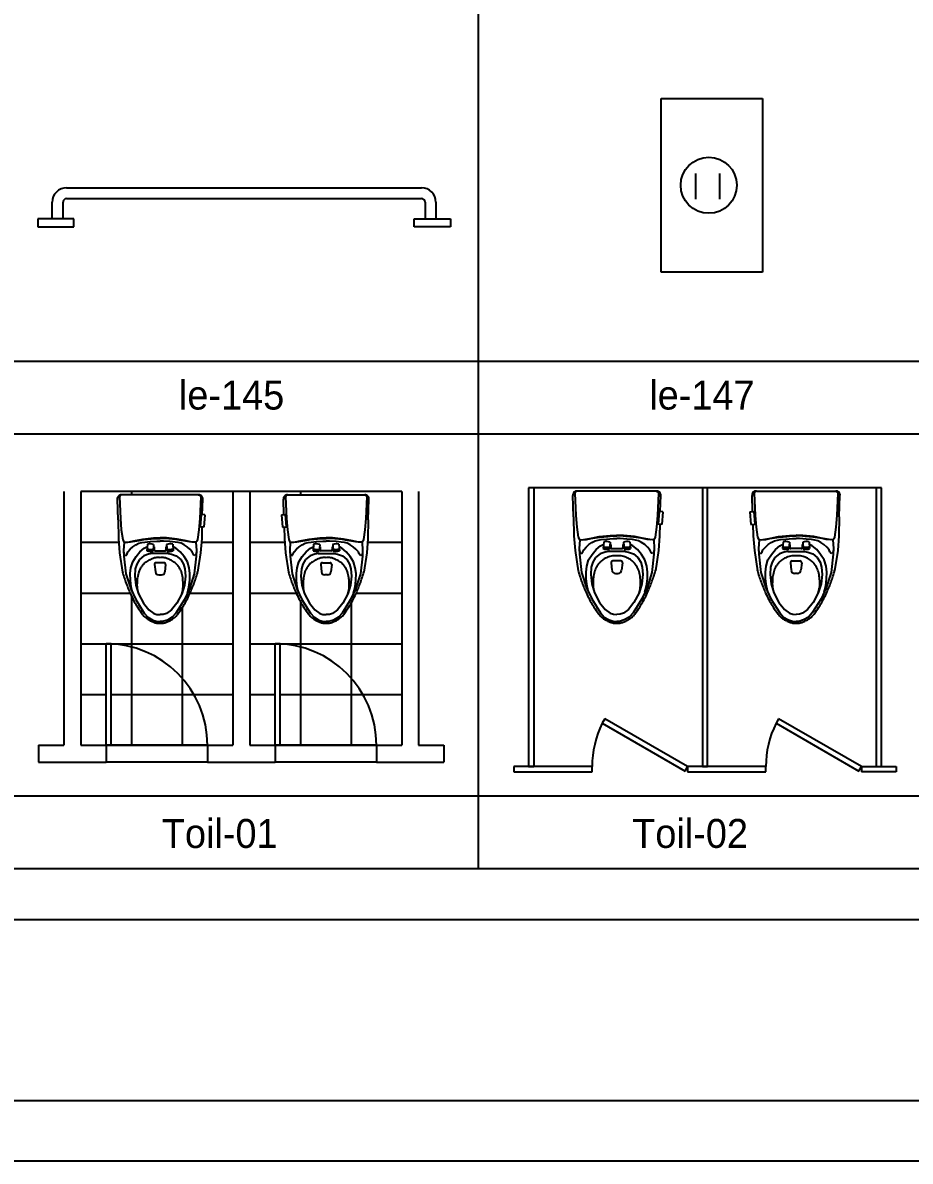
# Model space of a CAD drawing. Header units: inches. Extents: x -1249499 to 290957, y -589671 to 1013543.
# Drawn here: x -979522 to -975845, y 242258 to 246974 of the extents above; entities that cross this region are included whole.
import ezdxf

# ---------------------------------------------------------------- set-up
doc = ezdxf.new("R2010")
doc.units = ezdxf.units.IN
doc.header["$MEASUREMENT"] = 0
doc.layers.add('TOIL', color=9, linetype='Continuous')
doc.styles.add('STYLE2', font='Dotum.ttf')

msp = doc.modelspace()

# ---------------------------------------------------------------- linework, layer by layer
at = {"color": 251}
for p, q in [((-963793.2, 243258), (-983681, 243258)), ((-963793.2, 242508), (-983681, 242508))]:
    msp.add_line(p, q, dxfattribs=at)
msp.add_line((-963543.2, 242258), (-983931, 242258))
msp.add_line((-963543.2, 242258), (-983931, 242258))
at = {"layer": 'TOIL', "color": 4}
for p, q in [((-977634.6, 255972.2), (-977634.6, 243471.1)), ((-983481, 245271.5), (-963993.2, 245271.5)), ((-983481, 243471.1), (-963993.2, 243471.1))]:
    msp.add_line(p, q, dxfattribs=at)
at = {"layer": 'TOIL', "color": 6}
for p, q in [((-976876.6, 246660.4), (-976456.6, 246660.4)), ((-976876.6, 245940.4), (-976876.6, 246660.4)), ((-976456.6, 246660.4), (-976456.6, 245940.4)), ((-976734.6, 246348.5), (-976734.6, 246243.5)), ((-976634.4, 246348.5), (-976634.4, 246243.5)), ((-979339.7, 246290), (-977869.7, 246290)), ((-979339.7, 246245), (-977869.7, 246245)), ((-979399.7, 246160.8), (-979399.7, 246230)), ((-979354.7, 246160.8), (-979354.7, 246230)), ((-977854.7, 246230), (-977854.7, 246160.8)), ((-977809.7, 246230), (-977809.7, 246160.8)), ((-979459.7, 246160.8), (-979459.7, 246127.8)), ((-979309.7, 246160.8), (-979459.7, 246160.8)), ((-979309.7, 246127.8), (-979309.7, 246160.8)), ((-977899.7, 246160.8), (-977749.7, 246160.8)), ((-977899.7, 246127.8), (-977899.7, 246160.8)), ((-977749.7, 246160.8), (-977749.7, 246127.8)), ((-979459.7, 246127.8), (-979309.7, 246127.8)), ((-977749.7, 246127.8), (-977899.7, 246127.8)), ((-976456.6, 245940.4), (-976876.6, 245940.4)), ((-979351.4, 245031.5), (-979351.4, 243981.5)), ((-977951.4, 245031.5), (-979281.4, 245031.5)), ((-979281.4, 245031.5), (-979281.4, 243981.5)), ((-979112.4, 245018.2), (-979118.5, 245015.3)), ((-978793, 245018.2), (-979112.4, 245018.2)), ((-979071.4, 245031.5), (-979071.4, 245018.2)), ((-978793, 245018.2), (-978786.8, 245015.3)), ((-978651.4, 245031.5), (-978651.4, 243981.5)), ((-978581.4, 245031.5), (-978581.4, 243981.5)), ((-978424.1, 245018.2), (-978430.3, 245015.3)), ((-978424.1, 245018.2), (-978104.7, 245018.2)), ((-978371.4, 245031.5), (-978371.4, 245018.2)), ((-978104.7, 245018.2), (-978098.6, 245015.3)), ((-977951.4, 245031.5), (-977951.4, 243981.5)), ((-977881.4, 245031.5), (-977881.4, 243981.5)), ((-975964.2, 245047.4), (-977425.8, 245047.4)), ((-977425.8, 245047.4), (-977425.8, 243892.7)), ((-977404.2, 245047.4), (-977404.2, 243892.7)), ((-977231, 245030.7), (-977233.9, 245025.8)), ((-977233.9, 245025.8), (-977229.6, 244933.2)), ((-977224.7, 245033.7), (-977231, 245030.7)), ((-976896.2, 245033.7), (-977224.7, 245033.7)), ((-976896.2, 245033.7), (-976889.9, 245030.7)), ((-976887, 245025.8), (-976891.2, 244933.2)), ((-976889.9, 245030.7), (-976887, 245025.8)), ((-976705.8, 245047.4), (-976705.8, 243892.7)), ((-976684.2, 243892.7), (-976684.2, 245047.4)), ((-976488.4, 245030.7), (-976491.2, 245025.8)), ((-976491.2, 245025.8), (-976487, 244933.2)), ((-976482, 245033.7), (-976488.4, 245030.7)), ((-976482, 245033.7), (-976153.5, 245033.7)), ((-976153.5, 245033.7), (-976147.2, 245030.7)), ((-976144.3, 245025.8), (-976148.6, 244933.2)), ((-976147.2, 245030.7), (-976144.3, 245025.8)), ((-975985.8, 245047.4), (-975985.8, 243892.7)), ((-975964.2, 243892.7), (-975964.2, 245047.4)), ((-979126.9, 244914.8), (-979129.7, 245000.1)), ((-979118.5, 245015.3), (-979121.3, 245010.5)), ((-979121.3, 245010.5), (-979117.2, 244920.5)), ((-978784, 245010.5), (-978788.2, 244920.5)), ((-978786.8, 245015.3), (-978784, 245010.5)), ((-978777.8, 244936), (-978775.7, 245000.1)), ((-978439.3, 244936), (-978441.4, 245000.1)), ((-978430.3, 245015.3), (-978433.1, 245010.5)), ((-978433.1, 245010.5), (-978428.9, 244920.5)), ((-978095.7, 245010.5), (-978099.9, 244920.5)), ((-978098.6, 245015.3), (-978095.7, 245010.5)), ((-978090.2, 244914.8), (-978087.4, 245000.1)), ((-977239.6, 244927.4), (-977242.5, 245015.1)), ((-976880.6, 244949.1), (-976878.4, 245015.1)), ((-976497.7, 244949.1), (-976499.8, 245015.1)), ((-976138.6, 244927.4), (-976135.7, 245015.1)), ((-978782.3, 244936.2), (-978786.4, 244885)), ((-978766.9, 244935.2), (-978782.3, 244936.2)), ((-978766.9, 244935.2), (-978771.2, 244884)), ((-978450.2, 244935.2), (-978434.8, 244936.2)), ((-978450.2, 244935.2), (-978445.9, 244884)), ((-978434.8, 244936.2), (-978430.7, 244885)), ((-977239.6, 244927.4), (-977237.9, 244848.1)), ((-977229.6, 244933.2), (-977225.6, 244884.6)), ((-976891.2, 244933.2), (-976895.3, 244884.6)), ((-976885.2, 244949.3), (-976889.4, 244896.6)), ((-976869.3, 244948.3), (-976885.2, 244949.3)), ((-976869.3, 244948.3), (-976873.7, 244895.6)), ((-976508.9, 244948.3), (-976493, 244949.3)), ((-976508.9, 244948.3), (-976504.5, 244895.6)), ((-976493, 244949.3), (-976488.8, 244896.6)), ((-976487, 244933.2), (-976482.9, 244884.6)), ((-976148.6, 244933.2), (-976152.6, 244884.6)), ((-976138.6, 244927.4), (-976140.3, 244848.1)), ((-979126.9, 244914.8), (-979125.2, 244837.8)), ((-979117.2, 244920.5), (-979113.3, 244873.3)), ((-978788.2, 244920.5), (-978792.1, 244873.3)), ((-978771.2, 244884), (-978786.4, 244885)), ((-978779.2, 244884.6), (-978780.2, 244837.8)), ((-978445.9, 244884), (-978430.7, 244885)), ((-978437.9, 244884.6), (-978436.9, 244837.8)), ((-978428.9, 244920.5), (-978425, 244873.3)), ((-978099.9, 244920.5), (-978103.8, 244873.3)), ((-978090.2, 244914.8), (-978091.9, 244837.8)), ((-977225.6, 244884.6), (-977219.8, 244842.9)), ((-976895.3, 244884.6), (-976901.1, 244842.9)), ((-976873.7, 244895.6), (-976889.4, 244896.6)), ((-976882, 244896.3), (-976883, 244848.1)), ((-976504.5, 244895.6), (-976488.8, 244896.6)), ((-976496.3, 244896.3), (-976495.2, 244848.1)), ((-976482.9, 244884.6), (-976477.1, 244842.9)), ((-976152.6, 244884.6), (-976158.4, 244842.9)), ((-979125.2, 244837.8), (-979120.7, 244778.4)), ((-979113.3, 244873.3), (-979107.6, 244832.7)), ((-979107.6, 244832.7), (-979104.6, 244826.1)), ((-979057.7, 244826.7), (-979039.7, 244829.6)), ((-979054.2, 244829), (-979023.7, 244834.9)), ((-979039.7, 244829.6), (-979019.8, 244833.1)), ((-979023.7, 244834.9), (-978979.4, 244839.8)), ((-979019.8, 244833.1), (-978989.1, 244835.9)), ((-978989.1, 244835.9), (-978968.2, 244837.4)), ((-978979.4, 244839.8), (-978952.7, 244840.4)), ((-978968.2, 244837.4), (-978952.7, 244837.9)), ((-978926, 244839.8), (-978952.7, 244840.4)), ((-978937.2, 244837.4), (-978952.7, 244837.9)), ((-978916.2, 244835.9), (-978937.2, 244837.4)), ((-978881.7, 244834.9), (-978926, 244839.8)), ((-978885.6, 244833.1), (-978916.2, 244835.9)), ((-978865.7, 244829.6), (-978885.6, 244833.1)), ((-978851.2, 244829), (-978881.7, 244834.9)), ((-978847.7, 244826.7), (-978865.7, 244829.6)), ((-978797.8, 244832.7), (-978800.8, 244826.1)), ((-978792.1, 244873.3), (-978797.8, 244832.7)), ((-978780.2, 244837.8), (-978784.7, 244778.4)), ((-978436.9, 244837.8), (-978432.4, 244778.4)), ((-978425, 244873.3), (-978419.3, 244832.7)), ((-978419.3, 244832.7), (-978416.3, 244826.1)), ((-978369.4, 244826.7), (-978351.4, 244829.6)), ((-978365.9, 244829), (-978335.4, 244834.9)), ((-978351.4, 244829.6), (-978331.5, 244833.1)), ((-978335.4, 244834.9), (-978291.1, 244839.8)), ((-978331.5, 244833.1), (-978300.8, 244835.9)), ((-978300.8, 244835.9), (-978279.9, 244837.4)), ((-978291.1, 244839.8), (-978264.4, 244840.4)), ((-978279.9, 244837.4), (-978264.4, 244837.9)), ((-978237.7, 244839.8), (-978264.4, 244840.4)), ((-978248.9, 244837.4), (-978264.4, 244837.9)), ((-978228, 244835.9), (-978248.9, 244837.4)), ((-978193.4, 244834.9), (-978237.7, 244839.8)), ((-978197.3, 244833.1), (-978228, 244835.9)), ((-978177.4, 244829.6), (-978197.3, 244833.1)), ((-978162.9, 244829), (-978193.4, 244834.9)), ((-978159.4, 244826.7), (-978177.4, 244829.6)), ((-978109.5, 244832.7), (-978112.5, 244826.1)), ((-978103.8, 244873.3), (-978109.5, 244832.7)), ((-978091.9, 244837.8), (-978096.4, 244778.4)), ((-977237.9, 244848.1), (-977233.3, 244787)), ((-977219.8, 244842.9), (-977216.7, 244836.1)), ((-977216.7, 244836.1), (-977213.3, 244831.4)), ((-977213.3, 244831.4), (-977215.7, 244796.5)), ((-977213.3, 244831.4), (-977208.5, 244831.4)), ((-977208.5, 244831.4), (-977197.7, 244832.8)), ((-977201.6, 244832.3), (-977185.8, 244833.8)), ((-977197.7, 244832.8), (-977164.9, 244839.1)), ((-977185.8, 244833.8), (-977168.4, 244836.8)), ((-977168.4, 244836.8), (-977149.9, 244839.7)), ((-977164.9, 244839.1), (-977133.5, 244845.2)), ((-977150.3, 244827.2), (-977137.8, 244830.3)), ((-977149.9, 244839.7), (-977129.5, 244843.3)), ((-977137.8, 244830.3), (-977124.9, 244832.6)), ((-977133.5, 244845.2), (-977087.9, 244850.2)), ((-977129.5, 244843.3), (-977097.9, 244846.2)), ((-977124.9, 244832.6), (-977102.6, 244835)), ((-977102.6, 244835), (-977074.8, 244836.7)), ((-977097.9, 244846.2), (-977076.4, 244847.8)), ((-977087.9, 244850.2), (-977060.4, 244850.8)), ((-977076.4, 244847.8), (-977060.4, 244848.2)), ((-977074.8, 244836.7), (-977060.4, 244836.9)), ((-977033, 244850.2), (-977060.4, 244850.8)), ((-977044.5, 244847.8), (-977060.4, 244848.2)), ((-977046.1, 244836.7), (-977060.4, 244836.9)), ((-977018.3, 244835), (-977046.1, 244836.7)), ((-977023, 244846.2), (-977044.5, 244847.8)), ((-976987.4, 244845.2), (-977033, 244850.2)), ((-976991.4, 244843.3), (-977023, 244846.2)), ((-976996, 244832.6), (-977018.3, 244835)), ((-976983.1, 244830.3), (-976996, 244832.6)), ((-976971, 244839.7), (-976991.4, 244843.3)), ((-976956, 244839.1), (-976987.4, 244845.2)), ((-976970.6, 244827.2), (-976983.1, 244830.3)), ((-976952.5, 244836.8), (-976971, 244839.7)), ((-976923.2, 244832.8), (-976956, 244839.1)), ((-976935.1, 244833.8), (-976952.5, 244836.8)), ((-976919.3, 244832.3), (-976935.1, 244833.8)), ((-976912.3, 244831.4), (-976923.2, 244832.8)), ((-976907.6, 244831.4), (-976912.3, 244831.4)), ((-976904.2, 244836.1), (-976907.6, 244831.4)), ((-976907.6, 244831.4), (-976905.2, 244796.5)), ((-976901.1, 244842.9), (-976904.2, 244836.1)), ((-976883, 244848.1), (-976887.6, 244787)), ((-976495.2, 244848.1), (-976490.6, 244787)), ((-976477.1, 244842.9), (-976474, 244836.1)), ((-976474, 244836.1), (-976470.6, 244831.4)), ((-976470.6, 244831.4), (-976473, 244796.5)), ((-976470.6, 244831.4), (-976465.9, 244831.4)), ((-976465.9, 244831.4), (-976455, 244832.8)), ((-976458.9, 244832.3), (-976443.1, 244833.8)), ((-976455, 244832.8), (-976422.2, 244839.1)), ((-976443.1, 244833.8), (-976425.8, 244836.8)), ((-976425.8, 244836.8), (-976407.2, 244839.7)), ((-976422.2, 244839.1), (-976390.8, 244845.2)), ((-976407.6, 244827.2), (-976395.1, 244830.3)), ((-976407.2, 244839.7), (-976386.8, 244843.3)), ((-976395.1, 244830.3), (-976382.2, 244832.6)), ((-976390.8, 244845.2), (-976345.2, 244850.2)), ((-976386.8, 244843.3), (-976355.3, 244846.2)), ((-976382.2, 244832.6), (-976359.9, 244835)), ((-976359.9, 244835), (-976332.1, 244836.7)), ((-976355.3, 244846.2), (-976333.7, 244847.8)), ((-976345.2, 244850.2), (-976317.8, 244850.8)), ((-976333.7, 244847.8), (-976317.8, 244848.2)), ((-976332.1, 244836.7), (-976317.8, 244836.9)), ((-976290.3, 244850.2), (-976317.8, 244850.8)), ((-976301.8, 244847.8), (-976317.8, 244848.2)), ((-976303.4, 244836.7), (-976317.8, 244836.9)), ((-976275.7, 244835), (-976303.4, 244836.7)), ((-976280.3, 244846.2), (-976301.8, 244847.8)), ((-976244.7, 244845.2), (-976290.3, 244850.2)), ((-976248.7, 244843.3), (-976280.3, 244846.2)), ((-976253.4, 244832.6), (-976275.7, 244835)), ((-976240.4, 244830.3), (-976253.4, 244832.6)), ((-976228.3, 244839.7), (-976248.7, 244843.3)), ((-976213.4, 244839.1), (-976244.7, 244845.2)), ((-976227.9, 244827.2), (-976240.4, 244830.3)), ((-976209.8, 244836.8), (-976228.3, 244839.7)), ((-976180.5, 244832.8), (-976213.4, 244839.1)), ((-976192.4, 244833.8), (-976209.8, 244836.8)), ((-976176.7, 244832.3), (-976192.4, 244833.8)), ((-976169.7, 244831.4), (-976180.5, 244832.8)), ((-976164.9, 244831.4), (-976169.7, 244831.4)), ((-976161.6, 244836.1), (-976164.9, 244831.4)), ((-976164.9, 244831.4), (-976162.6, 244796.5)), ((-976158.4, 244842.9), (-976161.6, 244836.1)), ((-976140.3, 244848.1), (-976145, 244787)), ((-979281.4, 244821.5), (-979124, 244821.5)), ((-979104.6, 244826.1), (-979101.3, 244821.5)), ((-979101.3, 244821.5), (-979103.6, 244787.5)), ((-979103.6, 244787.5), (-979102.6, 244763.6)), ((-979101.3, 244821.5), (-979096.7, 244821.5)), ((-979096.7, 244821.5), (-979086.2, 244822.8)), ((-979089.9, 244822.4), (-979074.5, 244823.8)), ((-979086.2, 244822.8), (-979054.2, 244829)), ((-979086, 244781.7), (-979076.1, 244793)), ((-979076.1, 244793), (-979065.1, 244803.2)), ((-979074.5, 244823.8), (-979057.7, 244826.7)), ((-979065.1, 244803.2), (-979052.6, 244811.5)), ((-979052.6, 244811.5), (-979040, 244817.4)), ((-979051.9, 244762.8), (-979036, 244782.6)), ((-979040, 244817.4), (-979027.9, 244820.4)), ((-979036, 244782.6), (-979017.9, 244797.9)), ((-979027.9, 244820.4), (-979015.3, 244822.6)), ((-979017.9, 244797.9), (-979007.3, 244802.8)), ((-979015.3, 244822.6), (-978993.6, 244825.1)), ((-979005, 244814.2), (-979007.3, 244786.4)), ((-979005.9, 244802.8), (-979007.3, 244802.8)), ((-978993.6, 244825.1), (-978966.7, 244826.6)), ((-978979.5, 244812.1), (-978981.8, 244784.3)), ((-978977.2, 244802.8), (-978980.3, 244802.8)), ((-978977.2, 244802.8), (-978977.2, 244790)), ((-978973.7, 244786.5), (-978931.7, 244786.5)), ((-978966.7, 244826.6), (-978952.7, 244826.9)), ((-978938.7, 244826.6), (-978952.7, 244826.9)), ((-978911.8, 244825.1), (-978938.7, 244826.6)), ((-978928.2, 244802.8), (-978928.2, 244790)), ((-978925.1, 244802.8), (-978928.2, 244802.8)), ((-978925.9, 244812.1), (-978923.6, 244784.3)), ((-978890.1, 244822.6), (-978911.8, 244825.1)), ((-978900.4, 244814.2), (-978898.1, 244786.4)), ((-978898, 244802.8), (-978899.5, 244802.8)), ((-978887.5, 244797.9), (-978898, 244802.8)), ((-978877.5, 244820.4), (-978890.1, 244822.6)), ((-978869.4, 244782.6), (-978887.5, 244797.9)), ((-978865.3, 244817.4), (-978877.5, 244820.4)), ((-978853.5, 244762.8), (-978869.4, 244782.6)), ((-978852.8, 244811.5), (-978865.3, 244817.4)), ((-978840.3, 244803.2), (-978852.8, 244811.5)), ((-978819.2, 244822.8), (-978851.2, 244829)), ((-978830.8, 244823.8), (-978847.7, 244826.7)), ((-978829.3, 244793), (-978840.3, 244803.2)), ((-978815.5, 244822.4), (-978830.8, 244823.8)), ((-978819.4, 244781.7), (-978829.3, 244793)), ((-978808.7, 244821.5), (-978819.2, 244822.8)), ((-978804.1, 244821.5), (-978808.7, 244821.5)), ((-978800.8, 244826.1), (-978804.1, 244821.5)), ((-978804.1, 244821.5), (-978801.8, 244787.5)), ((-978801.8, 244787.5), (-978802.8, 244763.6)), ((-978781.4, 244821.5), (-978651.4, 244821.5)), ((-978581.4, 244821.5), (-978435.7, 244821.5)), ((-978416.3, 244826.1), (-978413, 244821.5)), ((-978413, 244821.5), (-978415.3, 244787.5)), ((-978415.3, 244787.5), (-978414.3, 244763.6)), ((-978413, 244821.5), (-978408.4, 244821.5)), ((-978408.4, 244821.5), (-978397.9, 244822.8)), ((-978401.6, 244822.4), (-978386.3, 244823.8)), ((-978397.9, 244822.8), (-978365.9, 244829)), ((-978397.7, 244781.7), (-978387.8, 244793)), ((-978387.8, 244793), (-978376.8, 244803.2)), ((-978386.3, 244823.8), (-978369.4, 244826.7)), ((-978376.8, 244803.2), (-978364.3, 244811.5)), ((-978364.3, 244811.5), (-978351.7, 244817.4)), ((-978363.6, 244762.8), (-978347.7, 244782.6)), ((-978351.7, 244817.4), (-978339.6, 244820.4)), ((-978347.7, 244782.6), (-978329.6, 244797.9)), ((-978339.6, 244820.4), (-978327, 244822.6)), ((-978329.6, 244797.9), (-978319, 244802.8)), ((-978327, 244822.6), (-978305.3, 244825.1)), ((-978316.7, 244814.2), (-978319, 244786.4)), ((-978319, 244802.8), (-978317.6, 244802.8)), ((-978305.3, 244825.1), (-978278.4, 244826.6)), ((-978291.2, 244812.1), (-978293.5, 244784.3)), ((-978292, 244802.8), (-978288.9, 244802.8)), ((-978288.9, 244802.8), (-978288.9, 244790)), ((-978243.4, 244786.5), (-978285.4, 244786.5)), ((-978278.4, 244826.6), (-978264.4, 244826.9)), ((-978250.4, 244826.6), (-978264.4, 244826.9)), ((-978223.5, 244825.1), (-978250.4, 244826.6)), ((-978239.9, 244802.8), (-978239.9, 244790)), ((-978239.9, 244802.8), (-978236.8, 244802.8)), ((-978237.6, 244812.1), (-978235.3, 244784.3)), ((-978201.8, 244822.6), (-978223.5, 244825.1)), ((-978212.1, 244814.2), (-978209.8, 244786.4)), ((-978211.2, 244802.8), (-978209.8, 244802.8)), ((-978199.2, 244797.9), (-978209.8, 244802.8)), ((-978189.2, 244820.4), (-978201.8, 244822.6)), ((-978181.1, 244782.6), (-978199.2, 244797.9)), ((-978177.1, 244817.4), (-978189.2, 244820.4)), ((-978165.2, 244762.8), (-978181.1, 244782.6)), ((-978164.5, 244811.5), (-978177.1, 244817.4)), ((-978152, 244803.2), (-978164.5, 244811.5)), ((-978130.9, 244822.8), (-978162.9, 244829)), ((-978142.6, 244823.8), (-978159.4, 244826.7)), ((-978141, 244793), (-978152, 244803.2)), ((-978127.2, 244822.4), (-978142.6, 244823.8)), ((-978131.1, 244781.7), (-978141, 244793)), ((-978120.4, 244821.5), (-978130.9, 244822.8)), ((-978115.8, 244821.5), (-978120.4, 244821.5)), ((-978112.5, 244826.1), (-978115.8, 244821.5)), ((-978115.8, 244821.5), (-978113.5, 244787.5)), ((-978113.5, 244787.5), (-978114.5, 244763.6)), ((-978093.1, 244821.5), (-977951.4, 244821.5)), ((-977233.3, 244787), (-977220.4, 244703.9)), ((-977215.7, 244796.5), (-977214.6, 244771.8)), ((-977215.4, 244790), (-977213.1, 244780)), ((-977204.6, 244776.3), (-977201, 244782)), ((-977201, 244782), (-977197.6, 244790.5)), ((-977197.6, 244790.5), (-977187.4, 244802.1)), ((-977187.4, 244802.1), (-977176, 244812.5)), ((-977176, 244812.5), (-977163.2, 244821.1)), ((-977163.2, 244821.1), (-977150.3, 244827.2)), ((-977162.5, 244771), (-977146.1, 244791.4)), ((-977146.1, 244791.4), (-977127.5, 244807.1)), ((-977127.5, 244807.1), (-977116.6, 244812.1)), ((-977114.2, 244823.9), (-977116.6, 244795.3)), ((-977115.2, 244812.1), (-977116.6, 244812.1)), ((-977094.9, 244783.9), (-977109.1, 244781)), ((-977026, 244783.9), (-977094.9, 244783.9)), ((-977088, 244821.7), (-977090.4, 244793.1)), ((-977085.6, 244812.1), (-977088.8, 244812.1)), ((-977085.6, 244812.1), (-977085.6, 244799)), ((-977082, 244795.4), (-977038.9, 244795.4)), ((-977032.1, 244812.1), (-977035.3, 244812.1)), ((-977035.3, 244812.1), (-977035.3, 244799)), ((-977032.9, 244821.7), (-977030.5, 244793.1)), ((-977026, 244783.9), (-977011.8, 244781)), ((-977006.7, 244823.9), (-977004.3, 244795.3)), ((-977004.2, 244812.1), (-977005.7, 244812.1)), ((-976993.4, 244807.1), (-977004.2, 244812.1)), ((-976974.8, 244791.4), (-976993.4, 244807.1)), ((-976958.4, 244771), (-976974.8, 244791.4)), ((-976957.7, 244821.1), (-976970.6, 244827.2)), ((-976944.9, 244812.5), (-976957.7, 244821.1)), ((-976933.5, 244802.1), (-976944.9, 244812.5)), ((-976923.3, 244790.5), (-976933.5, 244802.1)), ((-976919.9, 244782), (-976923.3, 244790.5)), ((-976916.2, 244776.3), (-976919.9, 244782)), ((-976905.5, 244790), (-976907.7, 244780)), ((-976905.2, 244796.5), (-976906.3, 244771.8)), ((-976887.6, 244787), (-976900.5, 244703.9)), ((-976490.6, 244787), (-976477.7, 244703.9)), ((-976473, 244796.5), (-976471.9, 244771.8)), ((-976472.7, 244790), (-976470.5, 244780)), ((-976462, 244776.3), (-976458.3, 244782)), ((-976458.3, 244782), (-976454.9, 244790.5)), ((-976454.9, 244790.5), (-976444.7, 244802.1)), ((-976444.7, 244802.1), (-976433.4, 244812.5)), ((-976433.4, 244812.5), (-976420.5, 244821.1)), ((-976420.5, 244821.1), (-976407.6, 244827.2)), ((-976419.8, 244771), (-976403.5, 244791.4)), ((-976403.5, 244791.4), (-976384.8, 244807.1)), ((-976384.8, 244807.1), (-976374, 244812.1)), ((-976374, 244812.1), (-976372.5, 244812.1)), ((-976371.5, 244823.9), (-976373.9, 244795.3)), ((-976352.3, 244783.9), (-976366.4, 244781)), ((-976352.3, 244783.9), (-976283.3, 244783.9)), ((-976345.4, 244821.7), (-976347.7, 244793.1)), ((-976346.2, 244812.1), (-976342.9, 244812.1)), ((-976342.9, 244812.1), (-976342.9, 244799)), ((-976296.2, 244795.4), (-976339.3, 244795.4)), ((-976292.6, 244812.1), (-976289.4, 244812.1)), ((-976292.6, 244812.1), (-976292.6, 244799)), ((-976290.2, 244821.7), (-976287.8, 244793.1)), ((-976283.3, 244783.9), (-976269.1, 244781)), ((-976264, 244823.9), (-976261.6, 244795.3)), ((-976263, 244812.1), (-976261.6, 244812.1)), ((-976250.7, 244807.1), (-976261.6, 244812.1)), ((-976232.1, 244791.4), (-976250.7, 244807.1)), ((-976215.8, 244771), (-976232.1, 244791.4)), ((-976215, 244821.1), (-976227.9, 244827.2)), ((-976202.2, 244812.5), (-976215, 244821.1)), ((-976190.8, 244802.1), (-976202.2, 244812.5)), ((-976180.6, 244790.5), (-976190.8, 244802.1)), ((-976177.2, 244782), (-976180.6, 244790.5)), ((-976173.6, 244776.3), (-976177.2, 244782)), ((-976162.8, 244790), (-976165.1, 244780)), ((-976162.6, 244796.5), (-976163.6, 244771.8)), ((-976145, 244787), (-976157.8, 244703.9)), ((-979120.7, 244778.4), (-979108.2, 244697.6)), ((-979103.3, 244781.3), (-979101.1, 244771.5)), ((-979102.6, 244763.6), (-979094.2, 244690.8)), ((-979101.1, 244771.5), (-979096.7, 244767.4)), ((-979096.7, 244767.4), (-979092.9, 244768)), ((-979092.9, 244768), (-979089.3, 244773.5)), ((-979089.3, 244773.5), (-979086, 244781.7)), ((-979073.4, 244715.7), (-979066.1, 244740.7)), ((-979066.1, 244740.7), (-979051.9, 244762.8)), ((-979038.1, 244750.9), (-979049.3, 244731.6)), ((-979019.8, 244766.2), (-979038.1, 244750.9)), ((-979000, 244772.6), (-979019.8, 244766.2)), ((-978986.2, 244775.3), (-979000, 244772.6)), ((-978919.2, 244775.3), (-978986.2, 244775.3)), ((-978936.9, 244737), (-978968.5, 244737)), ((-978919.2, 244775.3), (-978905.4, 244772.6)), ((-978905.4, 244772.6), (-978885.6, 244766.2)), ((-978885.6, 244766.2), (-978867.3, 244750.9)), ((-978867.3, 244750.9), (-978856.1, 244731.6)), ((-978839.3, 244740.7), (-978853.5, 244762.8)), ((-978832, 244715.7), (-978839.3, 244740.7)), ((-978816.1, 244773.5), (-978819.4, 244781.7)), ((-978812.5, 244768), (-978816.1, 244773.5)), ((-978808.6, 244767.4), (-978812.5, 244768)), ((-978802.8, 244763.6), (-978811.2, 244690.8)), ((-978804.2, 244771.5), (-978808.6, 244767.4)), ((-978802.1, 244781.3), (-978804.2, 244771.5)), ((-978784.7, 244778.4), (-978797.2, 244697.6)), ((-978432.4, 244778.4), (-978419.9, 244697.6)), ((-978415, 244781.3), (-978412.9, 244771.5)), ((-978414.3, 244763.6), (-978405.9, 244690.8)), ((-978412.9, 244771.5), (-978408.5, 244767.4)), ((-978408.5, 244767.4), (-978404.6, 244768)), ((-978404.6, 244768), (-978401, 244773.5)), ((-978401, 244773.5), (-978397.7, 244781.7)), ((-978385.1, 244715.7), (-978377.8, 244740.7)), ((-978377.8, 244740.7), (-978363.6, 244762.8)), ((-978349.8, 244750.9), (-978361, 244731.6)), ((-978331.5, 244766.2), (-978349.8, 244750.9)), ((-978311.7, 244772.6), (-978331.5, 244766.2)), ((-978297.9, 244775.3), (-978311.7, 244772.6)), ((-978297.9, 244775.3), (-978230.9, 244775.3)), ((-978280.2, 244737), (-978248.6, 244737)), ((-978230.9, 244775.3), (-978217.1, 244772.6)), ((-978217.1, 244772.6), (-978197.3, 244766.2)), ((-978197.3, 244766.2), (-978179, 244750.9)), ((-978179, 244750.9), (-978167.8, 244731.6)), ((-978151, 244740.7), (-978165.2, 244762.8)), ((-978143.7, 244715.7), (-978151, 244740.7)), ((-978127.8, 244773.5), (-978131.1, 244781.7)), ((-978124.2, 244768), (-978127.8, 244773.5)), ((-978120.4, 244767.4), (-978124.2, 244768)), ((-978114.5, 244763.6), (-978122.9, 244690.8)), ((-978116, 244771.5), (-978120.4, 244767.4)), ((-978113.8, 244781.3), (-978116, 244771.5)), ((-978096.4, 244778.4), (-978108.9, 244697.6)), ((-977214.6, 244771.8), (-977206, 244696.9)), ((-977213.1, 244780), (-977208.6, 244775.8)), ((-977208.6, 244775.8), (-977204.6, 244776.3)), ((-977184.6, 244722.6), (-977177, 244748.3)), ((-977177, 244748.3), (-977162.5, 244771)), ((-977159.8, 244738.9), (-977166, 244719.1)), ((-977148.3, 244758.8), (-977159.8, 244738.9)), ((-977129.4, 244774.5), (-977148.3, 244758.8)), ((-977109.1, 244781), (-977129.4, 244774.5)), ((-977083.8, 244736.5), (-977080.6, 244705.5)), ((-977044.2, 244744.5), (-977076.7, 244744.5)), ((-977037, 244736.5), (-977040.3, 244705.5)), ((-977011.8, 244781), (-976991.4, 244774.5)), ((-976991.4, 244774.5), (-976972.6, 244758.8)), ((-976972.6, 244758.8), (-976961.1, 244738.9)), ((-976961.1, 244738.9), (-976954.8, 244719.1)), ((-976943.8, 244748.3), (-976958.4, 244771)), ((-976936.3, 244722.6), (-976943.8, 244748.3)), ((-976912.3, 244775.8), (-976916.2, 244776.3)), ((-976906.3, 244771.8), (-976914.9, 244696.9)), ((-976907.7, 244780), (-976912.3, 244775.8)), ((-976471.9, 244771.8), (-976463.3, 244696.9)), ((-976470.5, 244780), (-976465.9, 244775.8)), ((-976465.9, 244775.8), (-976462, 244776.3)), ((-976441.9, 244722.6), (-976434.4, 244748.3)), ((-976434.4, 244748.3), (-976419.8, 244771)), ((-976417.1, 244738.9), (-976423.4, 244719.1)), ((-976405.6, 244758.8), (-976417.1, 244738.9)), ((-976386.8, 244774.5), (-976405.6, 244758.8)), ((-976366.4, 244781), (-976386.8, 244774.5)), ((-976341.2, 244736.5), (-976337.9, 244705.5)), ((-976334, 244744.5), (-976301.5, 244744.5)), ((-976294.4, 244736.5), (-976297.6, 244705.5)), ((-976269.1, 244781), (-976248.8, 244774.5)), ((-976248.8, 244774.5), (-976229.9, 244758.8)), ((-976229.9, 244758.8), (-976218.4, 244738.9)), ((-976218.4, 244738.9), (-976212.2, 244719.1)), ((-976201.2, 244748.3), (-976215.8, 244771)), ((-976193.6, 244722.6), (-976201.2, 244748.3)), ((-976169.6, 244775.8), (-976173.6, 244776.3)), ((-976163.6, 244771.8), (-976172.2, 244696.9)), ((-976165.1, 244780), (-976169.6, 244775.8)), ((-979094.2, 244690.8), (-979074.4, 244629.4)), ((-979076.3, 244691.9), (-979073.4, 244715.7)), ((-979075.7, 244664.2), (-979076.3, 244691.9)), ((-979055.4, 244712.3), (-979057.4, 244681.8)), ((-979049.3, 244731.6), (-979055.4, 244712.3)), ((-978975.4, 244729.3), (-978972.3, 244699.1)), ((-978929.9, 244729.3), (-978933.1, 244699.1)), ((-978856.1, 244731.6), (-978850, 244712.3)), ((-978850, 244712.3), (-978848, 244681.8)), ((-978829.1, 244691.9), (-978832, 244715.7)), ((-978811.2, 244690.8), (-978830.9, 244629.4)), ((-978829.7, 244664.2), (-978829.1, 244691.9)), ((-978405.9, 244690.8), (-978386.2, 244629.4)), ((-978388, 244691.9), (-978385.1, 244715.7)), ((-978387.4, 244664.2), (-978388, 244691.9)), ((-978367.1, 244712.3), (-978369.1, 244681.8)), ((-978361, 244731.6), (-978367.1, 244712.3)), ((-978287.2, 244729.3), (-978284, 244699.1)), ((-978241.6, 244729.3), (-978244.8, 244699.1)), ((-978167.8, 244731.6), (-978161.7, 244712.3)), ((-978161.7, 244712.3), (-978159.7, 244681.8)), ((-978140.8, 244691.9), (-978143.7, 244715.7)), ((-978122.9, 244690.8), (-978142.7, 244629.4)), ((-978141.4, 244664.2), (-978140.8, 244691.9)), ((-977206, 244696.9), (-977185.7, 244633.7)), ((-977187.5, 244698.1), (-977184.6, 244722.6)), ((-977187, 244669.6), (-977187.5, 244698.1)), ((-977166, 244719.1), (-977168.1, 244687.7)), ((-977168.1, 244687.7), (-977164, 244649)), ((-977066.3, 244692.6), (-977054.6, 244692.6)), ((-976952.7, 244687.7), (-976956.9, 244649)), ((-976954.8, 244719.1), (-976952.7, 244687.7)), ((-976933.3, 244698.1), (-976936.3, 244722.6)), ((-976914.9, 244696.9), (-976935.2, 244633.7)), ((-976933.9, 244669.6), (-976933.3, 244698.1)), ((-976463.3, 244696.9), (-976443, 244633.7)), ((-976444.9, 244698.1), (-976441.9, 244722.6)), ((-976444.3, 244669.6), (-976444.9, 244698.1)), ((-976423.4, 244719.1), (-976425.5, 244687.7)), ((-976425.5, 244687.7), (-976421.3, 244649)), ((-976312, 244692.6), (-976323.6, 244692.6)), ((-976210.1, 244687.7), (-976214.3, 244649)), ((-976212.2, 244719.1), (-976210.1, 244687.7)), ((-976190.7, 244698.1), (-976193.6, 244722.6)), ((-976172.2, 244696.9), (-976192.5, 244633.7)), ((-976191.3, 244669.6), (-976190.7, 244698.1)), ((-979072.3, 244635.3), (-979075.7, 244664.2)), ((-979057.4, 244681.8), (-979053.3, 244644.2)), ((-979053.3, 244644.2), (-979042.1, 244608.6)), ((-978958.3, 244686.6), (-978947, 244686.6)), ((-978852.1, 244644.2), (-978863.2, 244608.6)), ((-978848, 244681.8), (-978852.1, 244644.2)), ((-978833.1, 244635.3), (-978829.7, 244664.2)), ((-978384, 244635.3), (-978387.4, 244664.2)), ((-978369.1, 244681.8), (-978365, 244644.2)), ((-978365, 244644.2), (-978353.9, 244608.6)), ((-978258.7, 244686.6), (-978270.1, 244686.6)), ((-978163.8, 244644.2), (-978174.9, 244608.6)), ((-978159.7, 244681.8), (-978163.8, 244644.2)), ((-978144.8, 244635.3), (-978141.4, 244664.2)), ((-977183.5, 244639.8), (-977187, 244669.6)), ((-977164, 244649), (-977152.5, 244612.4)), ((-976956.9, 244649), (-976968.4, 244612.4)), ((-976937.4, 244639.8), (-976933.9, 244669.6)), ((-976440.8, 244639.8), (-976444.3, 244669.6)), ((-976421.3, 244649), (-976409.8, 244612.4)), ((-976214.3, 244649), (-976225.8, 244612.4)), ((-976194.8, 244639.8), (-976191.3, 244669.6)), ((-979281.4, 244611.5), (-979077, 244611.5)), ((-979074.4, 244629.4), (-979053.6, 244584.6)), ((-979066.1, 244611.4), (-979072.3, 244635.3)), ((-979071.4, 244599.5), (-979071.4, 243981.5)), ((-979042.1, 244608.6), (-979021.8, 244570)), ((-978863.2, 244608.6), (-978883.6, 244570)), ((-978830.9, 244629.4), (-978851.8, 244584.6)), ((-978839.3, 244611.4), (-978833.1, 244635.3)), ((-978828.4, 244611.5), (-978651.4, 244611.5)), ((-978581.4, 244611.5), (-978388.7, 244611.5)), ((-978386.2, 244629.4), (-978365.3, 244584.6)), ((-978377.8, 244611.4), (-978384, 244635.3)), ((-978353.9, 244608.6), (-978333.5, 244570)), ((-978174.9, 244608.6), (-978195.3, 244570)), ((-978142.7, 244629.4), (-978163.5, 244584.6)), ((-978151, 244611.4), (-978144.8, 244635.3)), ((-978140.1, 244611.5), (-977951.4, 244611.5)), ((-977185.7, 244633.7), (-977164.3, 244587.7)), ((-977177.1, 244615.2), (-977183.5, 244639.8)), ((-977152.5, 244612.4), (-977131.5, 244572.7)), ((-976968.4, 244612.4), (-976989.3, 244572.7)), ((-976935.2, 244633.7), (-976956.6, 244587.7)), ((-976943.8, 244615.2), (-976937.4, 244639.8)), ((-976443, 244633.7), (-976421.6, 244587.7)), ((-976434.4, 244615.2), (-976440.8, 244639.8)), ((-976409.8, 244612.4), (-976388.9, 244572.7)), ((-976225.8, 244612.4), (-976246.7, 244572.7)), ((-976192.5, 244633.7), (-976214, 244587.7)), ((-976201.2, 244615.2), (-976194.8, 244639.8)), ((-979053.6, 244584.6), (-979018.2, 244527.4)), ((-979021.8, 244570), (-978999.4, 244541.6)), ((-978883.6, 244570), (-978905.9, 244541.6)), ((-978851.8, 244584.6), (-978887.2, 244527.4)), ((-978861.4, 244549.9), (-978861.4, 243981.5)), ((-978371.4, 244576.1), (-978371.4, 243981.5)), ((-978365.3, 244584.6), (-978329.9, 244527.4)), ((-978333.5, 244570), (-978311.2, 244541.6)), ((-978195.3, 244570), (-978217.7, 244541.6)), ((-978163.5, 244584.6), (-978198.9, 244527.4)), ((-978161.4, 244568.9), (-978161.4, 243981.5)), ((-977164.3, 244587.7), (-977127.8, 244528.8)), ((-977131.5, 244572.7), (-977108.5, 244543.4)), ((-976989.3, 244572.7), (-977012.4, 244543.4)), ((-976956.6, 244587.7), (-976993, 244528.8)), ((-976421.6, 244587.7), (-976385.2, 244528.8)), ((-976388.9, 244572.7), (-976365.9, 244543.4)), ((-976246.7, 244572.7), (-976269.7, 244543.4)), ((-976214, 244587.7), (-976250.4, 244528.8)), ((-979018.2, 244527.4), (-979003, 244511.1)), ((-979003, 244511.1), (-978983, 244499.2)), ((-978999.4, 244541.6), (-978979.1, 244526.3)), ((-978983, 244499.2), (-978963.3, 244493.4)), ((-978979.1, 244526.3), (-978966.2, 244523)), ((-978966.2, 244523), (-978952.7, 244521.9)), ((-978939.2, 244523), (-978952.7, 244521.9)), ((-978922.4, 244499.2), (-978942, 244493.4)), ((-978926.3, 244526.3), (-978939.2, 244523)), ((-978905.9, 244541.6), (-978926.3, 244526.3)), ((-978902.4, 244511.1), (-978922.4, 244499.2)), ((-978887.2, 244527.4), (-978902.4, 244511.1)), ((-978329.9, 244527.4), (-978314.7, 244511.1)), ((-978314.7, 244511.1), (-978294.7, 244499.2)), ((-978311.2, 244541.6), (-978290.8, 244526.3)), ((-978294.7, 244499.2), (-978275.1, 244493.4)), ((-978290.8, 244526.3), (-978277.9, 244523)), ((-978277.9, 244523), (-978264.4, 244521.9)), ((-978250.9, 244523), (-978264.4, 244521.9)), ((-978234.1, 244499.2), (-978253.7, 244493.4)), ((-978238, 244526.3), (-978250.9, 244523)), ((-978217.7, 244541.6), (-978238, 244526.3)), ((-978214.1, 244511.1), (-978234.1, 244499.2)), ((-978198.9, 244527.4), (-978214.1, 244511.1)), ((-977127.8, 244528.8), (-977112.2, 244512.1)), ((-977112.2, 244512.1), (-977091.6, 244499.9)), ((-977108.5, 244543.4), (-977087.6, 244527.8)), ((-977091.6, 244499.9), (-977071.4, 244493.9)), ((-977087.6, 244527.8), (-977074.3, 244524.4)), ((-977074.3, 244524.4), (-977060.4, 244523.2)), ((-977046.6, 244524.4), (-977060.4, 244523.2)), ((-977029.3, 244499.9), (-977049.5, 244493.9)), ((-977033.3, 244527.8), (-977046.6, 244524.4)), ((-977012.4, 244543.4), (-977033.3, 244527.8)), ((-977008.7, 244512.1), (-977029.3, 244499.9)), ((-976993, 244528.8), (-977008.7, 244512.1)), ((-976385.2, 244528.8), (-976369.5, 244512.1)), ((-976369.5, 244512.1), (-976349, 244499.9)), ((-976365.9, 244543.4), (-976344.9, 244527.8)), ((-976349, 244499.9), (-976328.7, 244493.9)), ((-976344.9, 244527.8), (-976331.6, 244524.4)), ((-976331.6, 244524.4), (-976317.8, 244523.2)), ((-976303.9, 244524.4), (-976317.8, 244523.2)), ((-976286.6, 244499.9), (-976306.8, 244493.9)), ((-976290.6, 244527.8), (-976303.9, 244524.4)), ((-976269.7, 244543.4), (-976290.6, 244527.8)), ((-976266, 244512.1), (-976286.6, 244499.9)), ((-976250.4, 244528.8), (-976266, 244512.1)), ((-978963.3, 244493.4), (-978952.7, 244493)), ((-978942, 244493.4), (-978952.7, 244493)), ((-978275.1, 244493.4), (-978264.4, 244493)), ((-978253.7, 244493.4), (-978264.4, 244493)), ((-977071.4, 244493.9), (-977060.4, 244493.4)), ((-977049.5, 244493.9), (-977060.4, 244493.4)), ((-976328.7, 244493.9), (-976317.8, 244493.4)), ((-976306.8, 244493.9), (-976317.8, 244493.4)), ((-979281.4, 244401.5), (-978651.4, 244401.5)), ((-979155.4, 244401.5), (-979176.4, 244401.5)), ((-979176.4, 243981.5), (-979176.4, 244401.5)), ((-979155.4, 243981.5), (-979155.4, 244401.5)), ((-978581.4, 244401.5), (-977951.4, 244401.5)), ((-978455.4, 244401.5), (-978476.4, 244401.5)), ((-978476.4, 243981.5), (-978476.4, 244401.5)), ((-978455.4, 243981.5), (-978455.4, 244401.5)), ((-979281.4, 244191.5), (-979176.4, 244191.5)), ((-979155.4, 244191.5), (-978651.4, 244191.5)), ((-978581.4, 244191.5), (-978476.4, 244191.5)), ((-978455.4, 244191.5), (-977951.4, 244191.5)), ((-977109.9, 244090.7), (-977120.7, 244072)), ((-976767, 243892.7), (-977109.9, 244090.7)), ((-976389.9, 244090.7), (-976400.7, 244072)), ((-976047, 243892.7), (-976389.9, 244090.7)), ((-977120.7, 244072), (-976777.8, 243874)), ((-976400.7, 244072), (-976057.8, 243874)), ((-979456.4, 243981.5), (-979351.4, 243981.5)), ((-979456.4, 243981.5), (-979456.4, 243911.5)), ((-979281.4, 243981.5), (-979176.4, 243981.5)), ((-979281.4, 243981.5), (-978651.4, 243981.5)), ((-979155.4, 243981.5), (-979176.4, 243981.5)), ((-979176.4, 243981.5), (-979176.4, 243911.5)), ((-978756.4, 243981.5), (-979176.4, 243981.5)), ((-978756.4, 243981.5), (-978651.4, 243981.5)), ((-978756.4, 243981.5), (-978756.4, 243911.5)), ((-978581.4, 243981.5), (-977951.4, 243981.5)), ((-978581.4, 243981.5), (-978476.4, 243981.5)), ((-978455.4, 243981.5), (-978476.4, 243981.5)), ((-978476.4, 243981.5), (-978476.4, 243911.5)), ((-978056.4, 243981.5), (-978476.4, 243981.5)), ((-978056.4, 243981.5), (-977951.4, 243981.5)), ((-978056.4, 243981.5), (-978056.4, 243911.5)), ((-977881.4, 243981.5), (-977776.4, 243981.5)), ((-977776.4, 243981.5), (-977776.4, 243911.5)), ((-979456.4, 243911.5), (-979281.4, 243911.5)), ((-979281.4, 243911.5), (-979176.4, 243911.5)), ((-978756.4, 243911.5), (-979176.4, 243911.5)), ((-978756.4, 243911.5), (-978581.4, 243911.5)), ((-978581.4, 243911.5), (-978476.4, 243911.5)), ((-978056.4, 243911.5), (-978476.4, 243911.5)), ((-978056.4, 243911.5), (-977881.4, 243911.5)), ((-977881.4, 243911.5), (-977776.4, 243911.5)), ((-977487, 243892.7), (-977487, 243871.1)), ((-977163, 243892.7), (-977487, 243892.7)), ((-977425.8, 243892.7), (-977404.2, 243892.7)), ((-977163, 243871.1), (-977163, 243892.7)), ((-977163, 243871.1), (-977163, 243892.7)), ((-976777.8, 243874), (-976767, 243892.7)), ((-976443, 243892.7), (-976767, 243892.7)), ((-976767, 243892.7), (-976767, 243871.1)), ((-976705.8, 243892.7), (-976684.2, 243892.7)), ((-976443, 243871.1), (-976443, 243892.7)), ((-976443, 243871.1), (-976443, 243892.7)), ((-976057.8, 243874), (-976047, 243892.7)), ((-976047, 243892.7), (-975903.2, 243892.7)), ((-976047, 243892.7), (-976047, 243871.1)), ((-975985.8, 243892.7), (-975964.2, 243892.7)), ((-975903.2, 243892.7), (-975903.2, 243871.1)), ((-977487, 243871.1), (-977163, 243871.1)), ((-976767, 243871.1), (-976443, 243871.1)), ((-975903.2, 243871.1), (-976047, 243871.1))]:
    msp.add_line(p, q, dxfattribs=at)
at = {"layer": 'TOIL', "color": 5}
for p, q in [((-983481, 245571.5), (-963993.2, 245571.5)), ((-983481, 243771.5), (-963993.2, 243771.5))]:
    msp.add_line(p, q, dxfattribs=at)
at = {"layer": 'TOIL', "color": 6}
msp.add_circle((-976679.3, 246300.4), 116.2, dxfattribs=at)
for centre, radius, start, end in [((-979339.7, 246230), 60, 90, 180), ((-979339.7, 246230), 15, 89.9999, 179.9999), ((-977869.7, 246230), 60, 360, 90), ((-977869.7, 246230), 15, 360, 90), ((-979113.9, 245002.3), 16, 84.6785, 188.0099), ((-978791.5, 245002.3), 16, 351.9901, 95.3215), ((-978425.6, 245002.3), 16, 84.6785, 188.0099), ((-978103.2, 245002.3), 16, 351.9901, 95.3215), ((-977226.2, 245017.4), 16.4, 84.6785, 188.0099), ((-976894.7, 245017.4), 16.4, 351.9901, 95.3215), ((-976483.6, 245017.4), 16.4, 84.6785, 188.0099), ((-976152, 245017.4), 16.4, 351.9901, 95.3215), ((-978990.3, 244836.1), 52.5, 251.1788, 279.3311), ((-978989.6, 244844.5), 54.6, 251.7306, 278.7793), ((-978989.6, 244844.5), 52.5, 251.1788, 279.3311), ((-978995.1, 244777.6), 37.9, 65.6518, 105.094), ((-978973.7, 244790), 3.5, 180, 270), ((-978931.7, 244790), 3.5, 270, 0), ((-978910.3, 244777.6), 37.9, 74.906, 114.3482), ((-978915.7, 244844.5), 52.5, 260.6689, 288.8212), ((-978915.7, 244844.5), 54.6, 261.2207, 288.2694), ((-978915, 244836.1), 52.5, 260.6689, 288.8212), ((-978302, 244836.1), 52.5, 251.1788, 279.3311), ((-978301.4, 244844.5), 54.6, 251.7306, 278.7793), ((-978301.4, 244844.5), 52.5, 251.1788, 279.3311), ((-978306.8, 244777.6), 37.9, 65.6518, 105.094), ((-978285.4, 244790), 3.5, 180, 270), ((-978243.4, 244790), 3.5, 270, 0), ((-978222, 244777.6), 37.9, 74.906, 114.3482), ((-978227.5, 244844.5), 52.5, 260.6689, 288.8212), ((-978227.5, 244844.5), 54.6, 261.2207, 288.2694), ((-978226.8, 244836.1), 52.5, 260.6689, 288.8212), ((-977099.2, 244846.4), 54, 251.1788, 279.3311), ((-977098.4, 244855), 56.2, 251.7306, 278.7793), ((-977098.4, 244855), 54, 251.1788, 279.3311), ((-977104.1, 244786.2), 39, 65.6518, 105.094), ((-977082, 244799), 3.6, 180, 270), ((-977038.9, 244799), 3.6, 270, 0), ((-977016.8, 244786.2), 39, 74.906, 114.3482), ((-977022.4, 244855), 54, 260.6689, 288.8212), ((-977022.4, 244855), 56.2, 261.2207, 288.2694), ((-977021.7, 244846.4), 54, 260.6689, 288.8212), ((-976356.5, 244846.4), 54, 251.1788, 279.3311), ((-976355.8, 244855), 56.2, 251.7306, 278.7793), ((-976355.8, 244855), 54, 251.1788, 279.3311), ((-976361.4, 244786.2), 39, 65.6518, 105.094), ((-976339.3, 244799), 3.6, 180, 270), ((-976296.2, 244799), 3.6, 270, 0), ((-976274.1, 244786.2), 39, 74.906, 114.3482), ((-976279.8, 244855), 54, 260.6689, 288.8212), ((-976279.8, 244855), 56.2, 261.2207, 288.2694), ((-976279, 244846.4), 54, 260.6689, 288.8212), ((-978944.1, 244652), 110.3, 124.9538, 133.7692), ((-978971, 244690.4), 63.4, 115.76, 124.9538), ((-978900.1, 244543.5), 226.5, 110.8979, 115.76), ((-978966, 244716), 41.9, 95.5275, 110.8979), ((-978968.5, 244730), 7, 90, 186.0115), ((-978960.4, 244658.3), 99.9, 85.5836, 95.5275), ((-978945, 244658.3), 99.9, 84.4725, 94.4164), ((-978936.9, 244730), 7, 353.9885, 90), ((-978939.4, 244716), 41.9, 69.1021, 84.4725), ((-979005.3, 244543.5), 226.5, 64.24, 69.1021), ((-978934.4, 244690.4), 63.4, 55.0462, 64.24), ((-978961.3, 244652), 110.3, 46.2308, 55.0462), ((-978255.8, 244652), 110.3, 124.9538, 133.7692), ((-978282.7, 244690.4), 63.4, 115.76, 124.9538), ((-978211.8, 244543.5), 226.5, 110.8979, 115.76), ((-978277.7, 244716), 41.9, 95.5275, 110.8979), ((-978280.2, 244730), 7, 90, 186.0115), ((-978272.1, 244658.3), 99.9, 85.5836, 95.5275), ((-978256.7, 244658.3), 99.9, 84.4725, 94.4164), ((-978248.6, 244730), 7, 353.9885, 90), ((-978251.1, 244716), 41.9, 69.1021, 84.4725), ((-978317, 244543.5), 226.5, 64.24, 69.1021), ((-978246.1, 244690.4), 63.4, 55.0462, 64.24), ((-978273, 244652), 110.3, 46.2308, 55.0462), ((-977080.9, 244687.5), 71.2, 133.7692, 144.9056), ((-977051.6, 244657), 113.5, 124.9538, 133.7692), ((-977079.3, 244696.5), 65.3, 115.76, 124.9538), ((-977006.4, 244545.5), 233, 110.8979, 115.76), ((-977074.1, 244722.8), 43.1, 95.5275, 110.8979), ((-977076.7, 244737.3), 7.2, 90, 186.0115), ((-977068.4, 244663.5), 102.7, 85.5836, 95.5275), ((-977052.5, 244663.5), 102.7, 84.4725, 94.4164), ((-977044.2, 244737.3), 7.2, 353.9885, 90), ((-977046.8, 244722.8), 43.1, 69.1021, 84.4725), ((-977114.5, 244545.5), 233, 64.24, 69.1021), ((-977041.6, 244696.5), 65.3, 55.0462, 64.24), ((-977069.2, 244657), 113.5, 46.2308, 55.0462), ((-977040, 244687.5), 71.2, 35.0944, 46.2308), ((-976338.2, 244687.5), 71.2, 133.7692, 144.9056), ((-976309, 244657), 113.5, 124.9538, 133.7692), ((-976336.6, 244696.5), 65.3, 115.76, 124.9538), ((-976263.7, 244545.5), 233, 110.8979, 115.76), ((-976331.4, 244722.8), 43.1, 95.5275, 110.8979), ((-976334, 244737.3), 7.2, 90, 186.0115), ((-976325.7, 244663.5), 102.7, 85.5836, 95.5275), ((-976309.9, 244663.5), 102.7, 84.4725, 94.4164), ((-976301.5, 244737.3), 7.2, 353.9885, 90), ((-976304.1, 244722.8), 43.1, 69.1021, 84.4725), ((-976371.8, 244545.5), 233, 64.24, 69.1021), ((-976298.9, 244696.5), 65.3, 55.0462, 64.24), ((-976326.6, 244657), 113.5, 46.2308, 55.0462), ((-976297.3, 244687.5), 71.2, 35.0944, 46.2308), ((-979064.7, 244706.1), 44.4, 186.5686, 196.0527), ((-978613.3, 244835.9), 514, 196.0527, 199.009), ((-978904.8, 244655.1), 143, 162.2629, 167.0001), ((-978977.8, 244678.4), 66.4, 152.5158, 162.2629), ((-978940.1, 244658.9), 108.9, 144.9056, 152.5158), ((-978972.6, 244681.7), 69.2, 133.7692, 144.9056), ((-978958.3, 244700.6), 14, 186.0115, 270), ((-978947, 244700.6), 14, 270, 353.9885), ((-978932.8, 244681.7), 69.2, 35.0944, 46.2308), ((-978965.2, 244658.9), 108.9, 27.4842, 35.0944), ((-978927.6, 244678.4), 66.4, 17.7371, 27.4842), ((-979000.6, 244655.1), 143, 12.9999, 17.7371), ((-979292, 244835.9), 514, 340.991, 343.9473), ((-978840.7, 244706.1), 44.4, 343.9473, 353.4314), ((-978376.4, 244706.1), 44.4, 186.5686, 196.0527), ((-977925.1, 244835.9), 514, 196.0527, 199.009), ((-978216.5, 244655.1), 143, 162.2629, 167.0001), ((-978289.5, 244678.4), 66.4, 152.5158, 162.2629), ((-978251.8, 244658.9), 108.9, 144.9056, 152.5158), ((-978284.3, 244681.7), 69.2, 133.7692, 144.9056), ((-978270.1, 244700.6), 14, 186.0115, 270), ((-978258.7, 244700.6), 14, 270, 353.9885), ((-978244.5, 244681.7), 69.2, 35.0944, 46.2308), ((-978277, 244658.9), 108.9, 27.4842, 35.0944), ((-978239.3, 244678.4), 66.4, 17.7371, 27.4842), ((-978312.3, 244655.1), 143, 12.9999, 17.7371), ((-978603.8, 244835.9), 514, 340.991, 343.9473), ((-978152.4, 244706.1), 44.4, 343.9473, 353.4314), ((-977175.6, 244712.6), 45.6, 186.5686, 196.0527), ((-976711.4, 244846.2), 528.7, 196.0527, 199.009), ((-976994.4, 244656.3), 164.4, 167.0001, 171.4811), ((-977011.2, 244660.2), 147.1, 162.2629, 167.0001), ((-977086.3, 244684.2), 68.3, 152.5158, 162.2629), ((-977047.5, 244664.1), 112, 144.9056, 152.5158), ((-977066.3, 244707), 14.4, 186.0115, 270), ((-977054.6, 244707), 14.4, 270, 353.9885), ((-977073.4, 244664.1), 112, 27.4842, 35.0944), ((-977034.6, 244684.2), 68.3, 17.7371, 27.4842), ((-977109.7, 244660.2), 147.1, 12.9999, 17.7371), ((-977126.5, 244656.3), 164.4, 8.5189, 12.9999), ((-977409.5, 244846.2), 528.7, 340.991, 343.9473), ((-976945.3, 244712.6), 45.6, 343.9473, 353.4314), ((-976432.9, 244712.6), 45.6, 186.5686, 196.0527), ((-975968.7, 244846.2), 528.7, 196.0527, 199.009), ((-976251.7, 244656.3), 164.4, 167.0001, 171.4811), ((-976268.5, 244660.2), 147.1, 162.2629, 167.0001), ((-976343.6, 244684.2), 68.3, 152.5158, 162.2629), ((-976304.9, 244664.1), 112, 144.9056, 152.5158), ((-976323.6, 244707), 14.4, 186.0115, 270), ((-976312, 244707), 14.4, 270, 353.9885), ((-976330.7, 244664.1), 112, 27.4842, 35.0944), ((-976292, 244684.2), 68.3, 17.7371, 27.4842), ((-976367, 244660.2), 147.1, 12.9999, 17.7371), ((-976383.9, 244656.3), 164.4, 8.5189, 12.9999), ((-976666.8, 244846.2), 528.7, 340.991, 343.9473), ((-976202.6, 244712.6), 45.6, 343.9473, 353.4314), ((-978361, 244922.8), 780.8, 199.009, 200.5639), ((-978322, 244937.5), 822.6, 200.5639, 202.0788), ((-978978, 244642.6), 70.4, 178.0877, 189.6749), ((-978202, 244616.7), 846.8, 176.5303, 178.0877), ((-978966.8, 244663.1), 80.6, 171.4811, 176.5303), ((-978888.4, 244651.3), 159.8, 167.0001, 171.4811), ((-979016.9, 244651.3), 159.8, 8.5189, 12.9999), ((-978938.6, 244663.1), 80.6, 3.4697, 8.5189), ((-979703.3, 244616.7), 846.8, 1.9123, 3.4697), ((-978927.4, 244642.6), 70.4, 350.3251, 1.9123), ((-979583.4, 244937.5), 822.6, 337.9212, 339.4361), ((-979544.3, 244922.8), 780.8, 339.4361, 340.991), ((-977672.8, 244922.8), 780.8, 199.009, 200.5639), ((-977633.7, 244937.5), 822.6, 200.5639, 202.0788), ((-977513.8, 244616.7), 846.8, 176.5303, 178.0877), ((-978289.7, 244642.6), 70.4, 178.0877, 189.6749), ((-978278.5, 244663.1), 80.6, 171.4811, 176.5303), ((-978200.2, 244651.3), 159.8, 167.0001, 171.4811), ((-978328.7, 244651.3), 159.8, 8.5189, 12.9999), ((-978250.3, 244663.1), 80.6, 3.4697, 8.5189), ((-979015, 244616.7), 846.8, 1.9123, 3.4697), ((-978239.1, 244642.6), 70.4, 350.3251, 1.9123), ((-978895.1, 244937.5), 822.6, 337.9212, 339.4361), ((-978856, 244922.8), 780.8, 339.4361, 340.991), ((-976451.9, 244935.6), 803.2, 199.009, 200.5639), ((-976411.7, 244950.7), 846.1, 200.5639, 202.0788), ((-977086.4, 244647.4), 72.4, 178.0877, 189.6749), ((-976288.4, 244620.7), 871, 176.5303, 178.0877), ((-977075, 244668.4), 82.9, 171.4811, 176.5303), ((-977045.9, 244668.4), 82.9, 3.4697, 8.5189), ((-977832.5, 244620.7), 871, 1.9123, 3.4697), ((-977034.5, 244647.4), 72.4, 350.3251, 1.9123), ((-977709.2, 244950.7), 846.1, 337.9212, 339.4361), ((-977669, 244935.6), 803.2, 339.4361, 340.991), ((-975709.2, 244935.6), 803.2, 199.009, 200.5639), ((-975669, 244950.7), 846.1, 200.5639, 202.0788), ((-976343.8, 244647.4), 72.4, 178.0877, 189.6749), ((-975545.7, 244620.7), 871, 176.5303, 178.0877), ((-976332.3, 244668.4), 82.9, 171.4811, 176.5303), ((-976303.3, 244668.4), 82.9, 3.4697, 8.5189), ((-977089.9, 244620.7), 871, 1.9123, 3.4697), ((-976291.8, 244647.4), 72.4, 350.3251, 1.9123), ((-976966.5, 244950.7), 846.1, 337.9212, 339.4361), ((-976926.3, 244935.6), 803.2, 339.4361, 340.991), ((-978659.3, 244800.7), 458.6, 202.0788, 204.9139), ((-978394.1, 244923.9), 751, 204.9139, 207.1291), ((-978869.8, 244661), 180.2, 189.6749, 196.9112), ((-979035.6, 244661), 180.2, 343.0888, 350.3251), ((-979511.3, 244923.9), 751, 332.8709, 335.0861), ((-979246.1, 244800.7), 458.6, 335.0861, 337.9212), ((-977971, 244800.7), 458.6, 202.0788, 204.9139), ((-977705.8, 244923.9), 751, 204.9139, 207.1291), ((-978181.5, 244661), 180.2, 189.6749, 196.9112), ((-978347.3, 244661), 180.2, 343.0888, 350.3251), ((-978823, 244923.9), 751, 332.8709, 335.0861), ((-978557.8, 244800.7), 458.6, 335.0861, 337.9212), ((-976758.7, 244810), 471.7, 202.0788, 204.9139), ((-976485.8, 244936.7), 772.5, 204.9139, 207.1291), ((-976975.1, 244666.3), 185.3, 189.6749, 196.9112), ((-977145.7, 244666.3), 185.3, 343.0888, 350.3251), ((-977635, 244936.7), 772.5, 332.8709, 335.0861), ((-977362.2, 244810), 471.7, 335.0861, 337.9212), ((-976016, 244810), 471.7, 202.0788, 204.9139), ((-975743.2, 244936.7), 772.5, 204.9139, 207.1291), ((-976232.5, 244666.3), 185.3, 189.6749, 196.9112), ((-976403.1, 244666.3), 185.3, 343.0888, 350.3251), ((-976892.4, 244936.7), 772.5, 332.8709, 335.0861), ((-976619.5, 244810), 471.7, 335.0861, 337.9212), ((-978780.4, 244725.9), 316.9, 207.1291, 211.9316), ((-978616.7, 244827.9), 509.8, 211.9316, 215.7177), ((-979288.7, 244827.9), 509.8, 324.2823, 328.0684), ((-979125, 244725.9), 316.9, 328.0684, 332.8709), ((-978092.1, 244725.9), 316.9, 207.1291, 211.9316), ((-977928.4, 244827.9), 509.8, 211.9316, 215.7177), ((-978600.4, 244827.9), 509.8, 324.2823, 328.0684), ((-978436.7, 244725.9), 316.9, 328.0684, 332.8709), ((-976883.2, 244733.1), 326, 207.1291, 211.9316), ((-976714.9, 244838), 524.3, 211.9316, 215.7177), ((-977406, 244838), 524.3, 324.2823, 328.0684), ((-977237.7, 244733.1), 326, 328.0684, 332.8709), ((-976140.6, 244733.1), 326, 207.1291, 211.9316), ((-975972.2, 244838), 524.3, 211.9316, 215.7177), ((-976663.3, 244838), 524.3, 324.2823, 328.0684), ((-976495, 244733.1), 326, 328.0684, 332.8709), ((-978836.6, 244669.8), 239, 215.7177, 220.0447), ((-978973.4, 244554.9), 60.3, 220.0447, 228.6648), ((-978976.2, 244551.7), 56, 228.6648, 238.1311), ((-978920.3, 244641.6), 161.9, 238.1311, 243.6958), ((-978985.1, 244641.6), 161.9, 296.3042, 301.8689), ((-978929.2, 244551.7), 56, 301.8689, 311.3352), ((-978932, 244554.9), 60.3, 311.3352, 319.9553), ((-979068.8, 244669.8), 239, 319.9553, 324.2823), ((-978148.3, 244669.8), 239, 215.7177, 220.0447), ((-978285.1, 244554.9), 60.3, 220.0447, 228.6648), ((-978287.9, 244551.7), 56, 228.6648, 238.1311), ((-978232, 244641.6), 161.9, 238.1311, 243.6958), ((-978296.8, 244641.6), 161.9, 296.3042, 301.8689), ((-978240.9, 244551.7), 56, 301.8689, 311.3352), ((-978243.7, 244554.9), 60.3, 311.3352, 319.9553), ((-978380.5, 244669.8), 239, 319.9553, 324.2823), ((-976941, 244675.4), 245.8, 215.7177, 220.0447), ((-977081.7, 244557.1), 62, 220.0447, 228.6648), ((-977084.6, 244553.8), 57.6, 228.6648, 238.1311), ((-977027.1, 244646.3), 166.5, 238.1311, 243.6958), ((-977093.8, 244646.3), 166.5, 296.3042, 301.8689), ((-977036.3, 244553.8), 57.6, 301.8689, 311.3352), ((-977039.2, 244557.1), 62, 311.3352, 319.9553), ((-977179.9, 244675.4), 245.8, 319.9553, 324.2823), ((-976198.4, 244675.4), 245.8, 215.7177, 220.0447), ((-976339, 244557.1), 62, 220.0447, 228.6648), ((-976341.9, 244553.8), 57.6, 228.6648, 238.1311), ((-976284.5, 244646.3), 166.5, 238.1311, 243.6958), ((-976351.1, 244646.3), 166.5, 296.3042, 301.8689), ((-976293.6, 244553.8), 57.6, 301.8689, 311.3352), ((-976296.5, 244557.1), 62, 311.3352, 319.9553), ((-976437.2, 244675.4), 245.8, 319.9553, 324.2823), ((-978944.4, 244592.9), 107.5, 243.6958, 247.818), ((-978862.3, 244794.2), 325, 247.818, 250.189), ((-978961.9, 244517.8), 31.2, 250.189, 263.5262), ((-978954.6, 244582), 95.8, 263.5262, 271.1288), ((-978950.8, 244582), 95.8, 268.8712, 276.4738), ((-978943.5, 244517.8), 31.2, 276.4738, 289.811), ((-979043.1, 244794.2), 325, 289.811, 292.182), ((-978961, 244592.9), 107.5, 292.182, 296.3042), ((-978256.1, 244592.9), 107.5, 243.6958, 247.818), ((-978174, 244794.2), 325, 247.818, 250.189), ((-978273.6, 244517.8), 31.2, 250.189, 263.5262), ((-978266.3, 244582), 95.8, 263.5262, 271.1288), ((-978262.5, 244582), 95.8, 268.8712, 276.4738), ((-978255.2, 244517.8), 31.2, 276.4738, 289.811), ((-978354.8, 244794.2), 325, 289.811, 292.182), ((-978272.7, 244592.9), 107.5, 292.182, 296.3042), ((-977051.9, 244596.2), 110.6, 243.6958, 247.818), ((-976967.5, 244803.3), 334.3, 247.818, 250.189), ((-977069.9, 244519), 32.1, 250.189, 263.5262), ((-977062.4, 244585), 98.5, 263.5262, 271.1288), ((-977058.5, 244585), 98.5, 268.8712, 276.4738), ((-977051, 244519), 32.1, 276.4738, 289.811), ((-977153.4, 244803.3), 334.3, 289.811, 292.182), ((-977069, 244596.2), 110.6, 292.182, 296.3042), ((-976309.2, 244596.2), 110.6, 243.6958, 247.818), ((-976224.8, 244803.3), 334.3, 247.818, 250.189), ((-976327.2, 244519), 32.1, 250.189, 263.5262), ((-976319.7, 244585), 98.5, 263.5262, 271.1288), ((-976315.8, 244585), 98.5, 268.8712, 276.4738), ((-976308.3, 244519), 32.1, 276.4738, 289.811), ((-976410.8, 244803.3), 334.3, 289.811, 292.182), ((-976326.3, 244596.2), 110.6, 292.182, 296.3042), ((-979176.4, 243981.5), 420, 0, 90), ((-978476.4, 243981.5), 420, 0, 90), ((-976754.5, 243891), 408.5, 153.7093, 179.769), ((-976034.5, 243891), 408.5, 153.7093, 179.769)]:
    msp.add_arc(centre, radius, start, end, dxfattribs=at)

# ---------------------------------------------------------------- texts
at = {"layer": 'TOIL', "color": 7, "style": 'STYLE2'}
for s, p in [('le-145', (-978874.6, 245371.4)), ('le-147', (-976925.8, 245371.4)), ('Toil-01', (-978945.5, 243555.6)), ('Toil-02', (-976996.7, 243555.8))]:
    msp.add_text(s, height=120, dxfattribs=at).set_placement(p)

doc.saveas('drawing.dxf')
